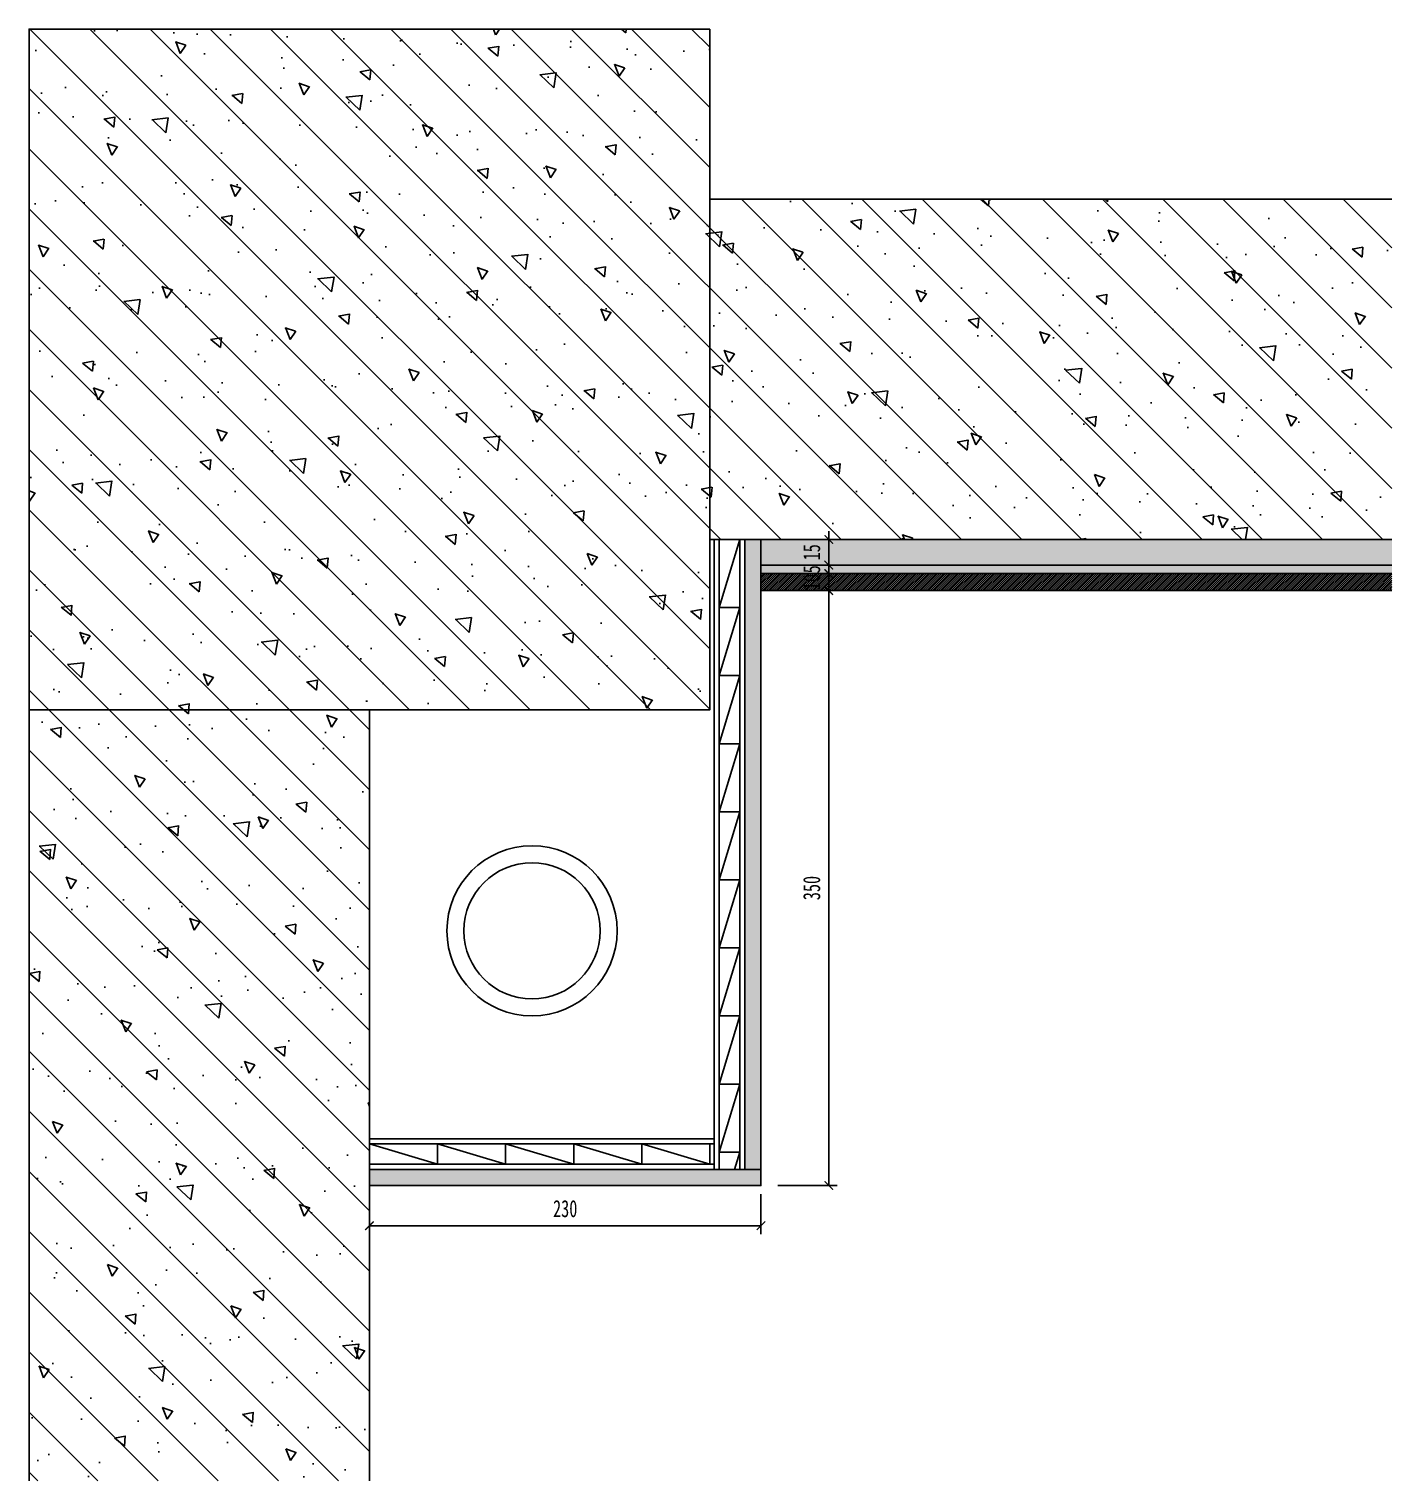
# Model space of a CAD drawing. Header units: millimetres. Extents: x 161920 to 181521, y -136232 to -127655.
# Drawn here: x 170606 to 171407, y -136140 to -135287 of the extents above; entities that cross this region are included whole.
import ezdxf

# ---------------------------------------------------------------- set-up
doc = ezdxf.new("R2010")
doc.units = ezdxf.units.MM
doc.header["$LTSCALE"] = 10
doc.header["$PDMODE"] = 3
for name, color, linetype in [('0BZ', 8, 'Continuous'), ('2TC', 8, 'Continuous'), ('4-Wide(立面宽线)', 4, 'Continuous'), ('A-土建墙（含管井、立管）', 6, 'Continuous'), ('A-土建柱', 6, 'Continuous'), ('P-完成面', 3, 'Continuous')]:
    doc.layers.add(name, color=color, linetype=linetype)
doc.styles.add('DIM', font='SimSun.ttf', dxfattribs={"width": 0.7})
doc.dimstyles.new('5', dxfattribs={"dimscale": 5, "dimtxt": 2, "dimasz": 1, "dimexe": 1, "dimexo": 1, "dimgap": 1, "dimtad": 1, "dimdec": 0, "dimzin": 0, "dimdsep": 46, "dimtxsty": 'DIM', "dimblk": 'ARCHTICK', "dimcen": 0, "dimclrd": 5, "dimclre": 5, "dimclrt": 35, "dimadec": 0, "dimazin": 0, "dimtfac": 0.5, "dimtdec": 0, "dimtix": 1, "dimtmove": 2, "dimatfit": 2, "dimldrblk": 'A', "dimfxl": 0, "dimtolj": 1, "dimtzin": 0, "dimlwd": -1, "dimlwe": -1, "dimarcsym": 0})

# ---------------------------------------------------------------- blocks, each defined once
blk = doc.blocks.new('_ArchTick')
at = {"color": 0, "linetype": 'ByBlock', "const_width": 0.15}
blk.add_lwpolyline([(-0.5, -0.5), (0.5, 0.5)], dxfattribs=at)
blk = doc.blocks.new('*D459')
at = {"layer": '4-Wide(立面宽线)', "color": 5, "ltscale": 0.15}
for p, q in [((170806.23, -135971.16), (170806.23, -135994.81)), ((171036.23, -135971.16), (171036.23, -135994.81)), ((170806.23, -135989.81), (171036.23, -135989.81))]:
    blk.add_line(p, q, dxfattribs=at)
at = {"layer": 'Defpoints', "color": 0, "ltscale": 0.15}
for p in [(170806.23, -135966.16), (171036.23, -135966.16), (171036.23, -135989.81)]:
    blk.add_point(p, dxfattribs=at)
at = {"layer": '4-Wide(立面宽线)', "color": 5, "ltscale": 0.15, "xscale": 5, "yscale": 5, "zscale": 5, "rotation": 180}
blk.add_blockref('_ArchTick', (170806.23, -135989.81), dxfattribs=at)
at = {"layer": '4-Wide(立面宽线)', "color": 5, "ltscale": 0.15, "xscale": 5, "yscale": 5, "zscale": 5}
blk.add_blockref('_ArchTick', (171036.23, -135989.81), dxfattribs=at)
at = {"layer": '4-Wide(立面宽线)', "color": 35, "ltscale": 0.15, "insert": (170921.23, -135979.81), "char_height": 10, "attachment_point": 5, "style": 'DIM'}
blk.add_mtext('\\A1;230', dxfattribs=at)
blk = doc.blocks.new('A')
for p, q in [((-0.37, 0), (-2.13, 0)), ((-1.44, 1.15), (-1.09, 1.44)), ((-1.44, 1.15), (-0.37, 0)), ((-1.44, -1.15), (-0.37, 0)), ((-1.09, 1.44), (0, 0)), ((-1.09, -1.44), (0, 0)), ((-1.44, -1.15), (-1.09, -1.44))]:
    blk.add_line(p, q)
for points in [[(-1.44, 1.15), (-1.09, 1.44), (-0.37, 0), (0, 0)], [(-1.44, -1.15), (-1.09, -1.44), (-0.37, 0), (0, 0)]]:
    blk.add_solid(points)
blk = doc.blocks.new('*D460')
at = {"layer": '4-Wide(立面宽线)', "color": 5, "ltscale": 0.15}
for p, q in [((171046.08, -135616.53), (171081.08, -135616.53)), ((171076.08, -135966.16), (171076.08, -135616.53)), ((171046.08, -135966.16), (171081.08, -135966.16))]:
    blk.add_line(p, q, dxfattribs=at)
at = {"layer": 'Defpoints', "color": 0, "ltscale": 0.15}
for p in [(171036.23, -135616.53), (171076.08, -135616.53), (171036.23, -135966.16)]:
    blk.add_point(p, dxfattribs=at)
at = {"layer": '4-Wide(立面宽线)', "color": 5, "ltscale": 0.15, "xscale": 5, "yscale": 5, "zscale": 5}
for p, rotation in [((171076.08, -135616.53), 90), ((171076.08, -135966.16), 270)]:
    blk.add_blockref('_ArchTick', p, dxfattribs=dict(at, rotation=rotation))
at = {"layer": '4-Wide(立面宽线)', "color": 35, "ltscale": 0.15, "insert": (171066.08, -135791.34), "char_height": 10, "attachment_point": 5, "rotation": 90, "style": 'DIM'}
blk.add_mtext('\\A1;350', dxfattribs=at)
blk = doc.blocks.new('*D461')
at = {"layer": '4-Wide(立面宽线)', "color": 5, "ltscale": 0.15}
for p, q in [((171051.77, -135606.53), (171081.08, -135606.53)), ((171076.08, -135606.53), (171076.08, -135601.53)), ((171076.08, -135616.53), (171076.08, -135606.53)), ((171046.08, -135616.53), (171081.08, -135616.53)), ((171076.08, -135616.53), (171076.08, -135621.53))]:
    blk.add_line(p, q, dxfattribs=at)
at = {"layer": 'Defpoints', "color": 0, "ltscale": 0.15}
for p in [(171046.77, -135606.53), (171076.08, -135606.53), (171036.23, -135616.53)]:
    blk.add_point(p, dxfattribs=at)
at = {"layer": '4-Wide(立面宽线)', "color": 5, "ltscale": 0.15, "xscale": 5, "yscale": 5, "zscale": 5}
for p, rotation in [((171076.08, -135606.53), 270), ((171076.08, -135616.53), 90)]:
    blk.add_blockref('_ArchTick', p, dxfattribs=dict(at, rotation=rotation))
at = {"layer": '4-Wide(立面宽线)', "color": 35, "ltscale": 0.15, "insert": (171066.08, -135611.53), "char_height": 10, "attachment_point": 5, "rotation": 90, "style": 'DIM'}
blk.add_mtext('\\A1;10', dxfattribs=at)
blk = doc.blocks.new('*D462')
at = {"layer": '4-Wide(立面宽线)', "color": 5, "ltscale": 0.15}
for p, q in [((171076.08, -135601.53), (171076.08, -135596.53)), ((171051.77, -135606.53), (171081.08, -135606.53)), ((171056.3, -135601.53), (171081.08, -135601.53)), ((171076.08, -135606.53), (171076.08, -135601.53)), ((171076.08, -135606.53), (171076.08, -135611.53))]:
    blk.add_line(p, q, dxfattribs=at)
at = {"layer": 'Defpoints', "color": 0, "ltscale": 0.15}
for p in [(171046.77, -135606.53), (171051.3, -135601.53), (171076.08, -135601.53)]:
    blk.add_point(p, dxfattribs=at)
at = {"layer": '4-Wide(立面宽线)', "color": 5, "ltscale": 0.15, "xscale": 5, "yscale": 5, "zscale": 5}
for p, rotation in [((171076.08, -135601.53), 270), ((171076.08, -135606.53), 90)]:
    blk.add_blockref('_ArchTick', p, dxfattribs=dict(at, rotation=rotation))
at = {"layer": '4-Wide(立面宽线)', "color": 35, "ltscale": 0.15, "insert": (171066.08, -135604.03), "char_height": 10, "attachment_point": 5, "rotation": 90, "style": 'DIM'}
blk.add_mtext('\\A1;5', dxfattribs=at)
blk = doc.blocks.new('*D463')
at = {"layer": '4-Wide(立面宽线)', "color": 5, "ltscale": 0.15}
for p, q in [((171076.08, -135586.53), (171076.08, -135581.53)), ((171054.6, -135586.53), (171081.08, -135586.53)), ((171076.08, -135601.53), (171076.08, -135586.53)), ((171056.3, -135601.53), (171081.08, -135601.53)), ((171076.08, -135601.53), (171076.08, -135606.53))]:
    blk.add_line(p, q, dxfattribs=at)
at = {"layer": 'Defpoints', "color": 0, "ltscale": 0.15}
for p in [(171049.6, -135586.53), (171076.08, -135586.53), (171051.3, -135601.53)]:
    blk.add_point(p, dxfattribs=at)
at = {"layer": '4-Wide(立面宽线)', "color": 5, "ltscale": 0.15, "xscale": 5, "yscale": 5, "zscale": 5}
for p, rotation in [((171076.08, -135586.53), 270), ((171076.08, -135601.53), 90)]:
    blk.add_blockref('_ArchTick', p, dxfattribs=dict(at, rotation=rotation))
at = {"layer": '4-Wide(立面宽线)', "color": 35, "ltscale": 0.15, "insert": (171066.08, -135594.03), "char_height": 10, "attachment_point": 5, "rotation": 90, "style": 'DIM'}
blk.add_mtext('\\A1;15', dxfattribs=at)

msp = doc.modelspace()

# ---------------------------------------------------------------- hatches: boundary and pattern name
h = msp.add_hatch()
h.set_pattern_fill('AR-CONC', color=250, scale=2, angle=90, style=0)
h.set_pattern_definition([(140, (169645.3233, -137554.571), (0.3187817, 3.6436934), [0.381, -4.191]), (85, (169645.3233, -137554.571), (-3.821133, -0.7048565), [0.3048, -3.3528]), (190.451, (169645.35, -137554.2673), (-3.5023338, 2.93885), [0.3238, -3.5618]), (136.1842, (169644.3073, -137554.571), (0.8408466, 5.421581), [0.5715, -6.2865]), (186.6356, (169644.3774, -137554.119), (-4.948511, 4.748085), [0.4857, -5.3427]), (81.184, (169644.3073, -137554.571), (-4.948502, 4.748092), [0.4572, -5.0292]), (111, (169644.5613, -137554.063), (2.0453104, 3.0322976), [0.381, -4.191]), (56, (169644.5613, -137554.063), (-3.6837593, 1.2360406), [0.3048, -3.3528]), (161.4514, (169644.7317, -137553.8103), (-1.638457, 4.26833), [0.3238, -3.5618]), (127.5, (169645.3233, -137554.571), (-1.6911008, 0.06177207), [0, -3.31216, 0, -3.4036, 0, -3.3655]), (97.5, (169645.3233, -137554.571), (-2.0036115, 1.3363933), [0, -1.94056, 0, -3.23596, 0, -1.2827]), (57.5, (169645.3233, -137555.7038), (0.1145749, 2.7118119), [0, -1.27, 0, -3.9624, 0, -5.2578]), (47.5, (169645.3233, -137556.2118), (-0.5085298, 2.9625836), [0, -1.651, 0, -2.63144, 0, -3.7338])])
h.paths.add_polyline_path([(171406.95, -135601.53), (171406.95, -135586.53), (171036.23, -135586.53), (171036.23, -135601.53)])
at = {"ltscale": 0.15}
h = msp.add_hatch(dxfattribs=at)
h.set_pattern_fill('ANSI31', color=250, scale=0.5, angle=-180, style=0)
h.set_pattern_definition([(225, (170888.87566, -135616.53196), (0.561266, -0.561266), [])])
h.paths.add_polyline_path([(171036.23, -135606.53), (171036.23, -135616.53), (171406.95, -135616.53), (171406.95, -135606.53)])
at = {"layer": '2TC'}
h = msp.add_hatch(dxfattribs=at)
h.set_pattern_fill('钢筋混凝土', color=250, scale=10, angle=90, style=0)
h.set_pattern_definition([(135, (0, 0), (-17.6776695, -17.6776695), []), (140, (0, 0), (6.275213, 71.726018), [7.5, -82.5]), (85, (0, 0), (-75.219213, -13.875133), [6, -66]), (190.4514, (0.52, 5.98), (-68.943954, 57.850938), [6.37402, -70.11421]), (136.1842, (-20, 2e-14), (16.5519, 106.724105), [11.25, -123.75]), (186.6356, (-18.62, 8.89), (-97.411787, 93.46627), [9.56103, -105.1713]), (81.1842, (-20, 2e-14), (-97.41186, 93.466195), [9, -99]), (111, (-15, 10), (40.261889, 59.690705), [7.5, -82.5]), (56, (-15, 10), (-72.515005, 24.331533), [6, -66]), (161.4514, (-11.645, 14.974), (-32.25305, 84.022263), [6.37402, -70.11421]), (127.5, (0, 0), (-33.2893854, 1.2159855), [0, -65.2, 0, -67, 0, -66.25]), (97.5, (0, 0), (-39.441171, 26.306954), [0, -38.2, 0, -63.7, 0, -25.25]), (57.5, (-2e-14, -22.3), (2.2554872, 53.3822436), [0, -25, 0, -78, 0, -103.5]), (47.5, (-3e-14, -32.3), (-10.010498, 58.318617), [0, -32.5, 0, -51.8, 0, -73.5])])
h.paths.add_polyline_path([(171006.23, -135286.53), (170606.23, -135286.53), (170606.23, -136139.79), (170806.23, -136139.79), (170806.23, -135686.53), (171006.23, -135686.53), (171006.23, -135586.53), (171406.95, -135586.53), (171406.95, -135386.53), (171006.23, -135386.53)])
at = {"layer": '4-Wide(立面宽线)', "ltscale": 0.15}
h = msp.add_hatch(dxfattribs=at)
h.set_pattern_fill('DOTS', color=251, style=0)
h.set_pattern_definition([(0, (171026.7272, -135956.6578), (0.79375, 1.5875), [0, -1.5875])])
h.paths.add_polyline_path([(171026.73, -135956.66), (171036.23, -135956.66), (171036.23, -135586.53), (171026.73, -135586.53)])
h = msp.add_hatch(dxfattribs=at)
h.set_pattern_fill('AR-CONC', color=251, scale=3, style=0)
h.set_pattern_definition([(310, (170652.1934, -135601.532), (5.46554, 0.478173), [0.5715, -6.2865]), (5, (170652.1934, -135601.532), (-1.057285, -5.7317), [0.4572, -5.0292]), (259.549, (170652.649, -135601.492), (4.408275, -5.2535), [0.4857, -5.3427]), (313.8158, (170652.1934, -135603.056), (8.13237, 1.26127), [0.85725, -9.42975]), (263.3644, (170652.871, -135602.951), (7.12213, -7.42277), [0.72855, -8.01405]), (8.816, (170652.193, -135603.056), (7.12214, -7.42275), [0.6858, -7.5438]), (339, (170652.9554, -135602.675), (4.548446, 3.067966), [0.5715, -6.2865]), (34, (170652.9554, -135602.675), (1.85406, -5.52564), [0.4572, -5.0292]), (288.5486, (170653.3344, -135602.4193), (6.402495, -2.457686), [0.4857, -5.3427]), (322.5, (170652.1934, -135601.532), (0.092658, -2.536651), [0, -4.96824, 0, -5.1054, 0, -5.04825]), (352.5, (170652.1934, -135601.532), (2.00459, -3.005417), [0, -2.91084, 0, -4.85394, 0, -1.92405]), (32.5, (170650.4941, -135601.532), (4.067718, 0.1718623), [0, -1.905, 0, -5.9436, 0, -7.8867]), (42.5, (170649.732, -135601.532), (4.443875, -0.762795), [0, -2.4765, 0, -3.94716, 0, -5.6007])])
h.paths.add_polyline_path([(171036.23, -135601.53), (171036.23, -135606.53), (171406.95, -135606.53), (171406.95, -135601.53)])
h = msp.add_hatch(dxfattribs=at)
h.set_pattern_fill('DOTS', color=251, style=0)
h.set_pattern_definition([(0, (170806.2272, -135966.1578), (0.79375, 1.5875), [0, -1.5875])])
h.paths.add_polyline_path([(171036.23, -135956.66), (171026.73, -135956.66), (170806.23, -135956.66), (170806.23, -135966.16), (171036.23, -135966.16)])

# ---------------------------------------------------------------- linework, layer by layer
at = {"layer": '0BZ'}
msp.add_line((171036.23, -135601.53), (171406.95, -135601.53), dxfattribs=at)
at = {"layer": '4-Wide(立面宽线)', "color": 251, "ltscale": 0.15}
msp.add_line((171026.73, -135956.66), (171036.23, -135956.66), dxfattribs=at)
at = {"layer": 'A-土建墙（含管井、立管）', "color": 6}
msp.add_line((171406.95, -135386.53), (171006.23, -135386.53), dxfattribs=at)
for points in [[(170606.23, -135586.53), (170606.23, -136139.79)], [(171006.23, -135586.53), (171406.95, -135586.53)], [(170806.23, -136139.79), (170806.23, -135686.53)]]:
    msp.add_lwpolyline(points, dxfattribs=at)
at = {"layer": 'A-土建墙（含管井、立管）', "color": 251}
for radius in [50, 40]:
    msp.add_circle((170901.73, -135816.49), radius, dxfattribs=at)
at = {"layer": 'A-土建柱'}
msp.add_lwpolyline([(171006.23, -135286.53), (170606.23, -135286.53), (170606.23, -135686.53), (171006.23, -135686.53), (171006.23, -135286.53)], dxfattribs=at)
at = {"layer": 'P-完成面', "color": 251}
for p, q in [((171011.73, -135626.53), (171023.73, -135586.53)), ((171011.73, -135626.53), (171023.73, -135626.53)), ((171011.73, -135666.53), (171023.73, -135626.53)), ((171011.73, -135666.53), (171023.73, -135666.53)), ((171011.73, -135706.53), (171023.73, -135666.53)), ((171011.73, -135706.53), (171023.73, -135706.53)), ((171011.73, -135746.53), (171023.73, -135706.53)), ((171011.73, -135746.53), (171023.73, -135746.53)), ((171011.73, -135786.53), (171023.73, -135746.53)), ((171011.73, -135786.53), (171023.73, -135786.53)), ((171011.73, -135826.53), (171023.73, -135786.53)), ((171011.73, -135826.53), (171023.73, -135826.53)), ((171011.73, -135866.53), (171023.73, -135826.53)), ((171011.73, -135866.53), (171023.73, -135866.53)), ((171011.73, -135906.53), (171023.73, -135866.53)), ((171011.73, -135906.53), (171023.73, -135906.53)), ((171011.73, -135946.53), (171023.73, -135906.53)), ((171008.73, -135941.66), (170806.23, -135941.66)), ((170806.23, -135953.66), (170806.23, -135941.66)), ((170846.23, -135953.66), (170806.23, -135941.66)), ((170846.23, -135953.66), (170846.23, -135941.66)), ((170886.23, -135953.66), (170846.23, -135941.66)), ((170886.23, -135953.66), (170886.23, -135941.66)), ((170926.23, -135953.66), (170886.23, -135941.66)), ((170926.23, -135953.66), (170926.23, -135941.66)), ((170966.23, -135953.66), (170926.23, -135941.66)), ((170966.23, -135953.66), (170966.23, -135941.66)), ((171006.23, -135953.66), (170966.23, -135941.66)), ((171006.23, -135953.66), (171006.23, -135941.66)), ((171011.73, -135946.53), (171023.73, -135946.53)), ((171020.69, -135956.66), (171023.73, -135946.53)), ((171008.73, -135953.66), (170806.23, -135953.66))]:
    msp.add_line(p, q, dxfattribs=at)
at = {"layer": 'P-完成面'}
for p, q in [((171036.23, -135606.53), (171406.95, -135606.53)), ((171406.95, -135606.53), (171036.23, -135606.53)), ((171036.23, -135616.53), (171406.95, -135616.53)), ((171406.95, -135616.53), (171036.23, -135616.53))]:
    msp.add_line(p, q, dxfattribs=at)
at = {"layer": 'P-完成面', "color": 134}
for p, q in [((171008.73, -135938.66), (170806.23, -135938.66)), ((171026.73, -135956.66), (170806.23, -135956.66))]:
    msp.add_line(p, q, dxfattribs=at)
at = {"layer": 'P-完成面'}
msp.add_lwpolyline([(170806.23, -135966.16), (171036.23, -135966.16), (171036.23, -135586.53)], dxfattribs=at)
at = {"layer": 'P-完成面', "color": 134}
for points in [[(171008.73, -135956.66), (171008.73, -135586.53)], [(171026.73, -135956.66), (171026.73, -135586.53)]]:
    msp.add_lwpolyline(points, dxfattribs=at)
at = {"layer": 'P-完成面', "color": 251}
for points in [[(171011.73, -135956.66), (171011.73, -135586.53)], [(171023.73, -135956.66), (171023.73, -135586.53)]]:
    msp.add_lwpolyline(points, dxfattribs=at)

# ---------------------------------------------------------------- dimensions: what is measured, and where the dimension line sits
at = {"layer": '4-Wide(立面宽线)', "color": 251, "ltscale": 0.15}
for base, p1, p2, picture, middle in [((171076.08, -135586.53), (171051.3, -135601.53), (171049.6, -135586.53), '*D463', (171066.08, -135594.03)), ((171076.08, -135601.53), (171046.77, -135606.53), (171051.3, -135601.53), '*D462', (171066.08, -135604.03)), ((171076.08, -135606.53), (171036.23, -135616.53), (171046.77, -135606.53), '*D461', (171066.08, -135611.53)), ((171076.08, -135616.53), (171036.23, -135966.16), (171036.23, -135616.53), '*D460', (171066.08, -135791.34))]:
    dim = msp.add_linear_dim(base=base, p1=p1, p2=p2, angle=90, dimstyle='5', dxfattribs=at)
    dim.commit()
    dim.dimension.update_dxf_attribs({"geometry": picture, "text_midpoint": middle})
dim = msp.add_linear_dim(base=(171036.23, -135989.81), p1=(170806.23, -135966.16), p2=(171036.23, -135966.16), dimstyle='5', dxfattribs=at)
dim.commit()
dim.dimension.update_dxf_attribs({"geometry": '*D459', "text_midpoint": (170921.23, -135979.81)})

doc.saveas('drawing.dxf')
